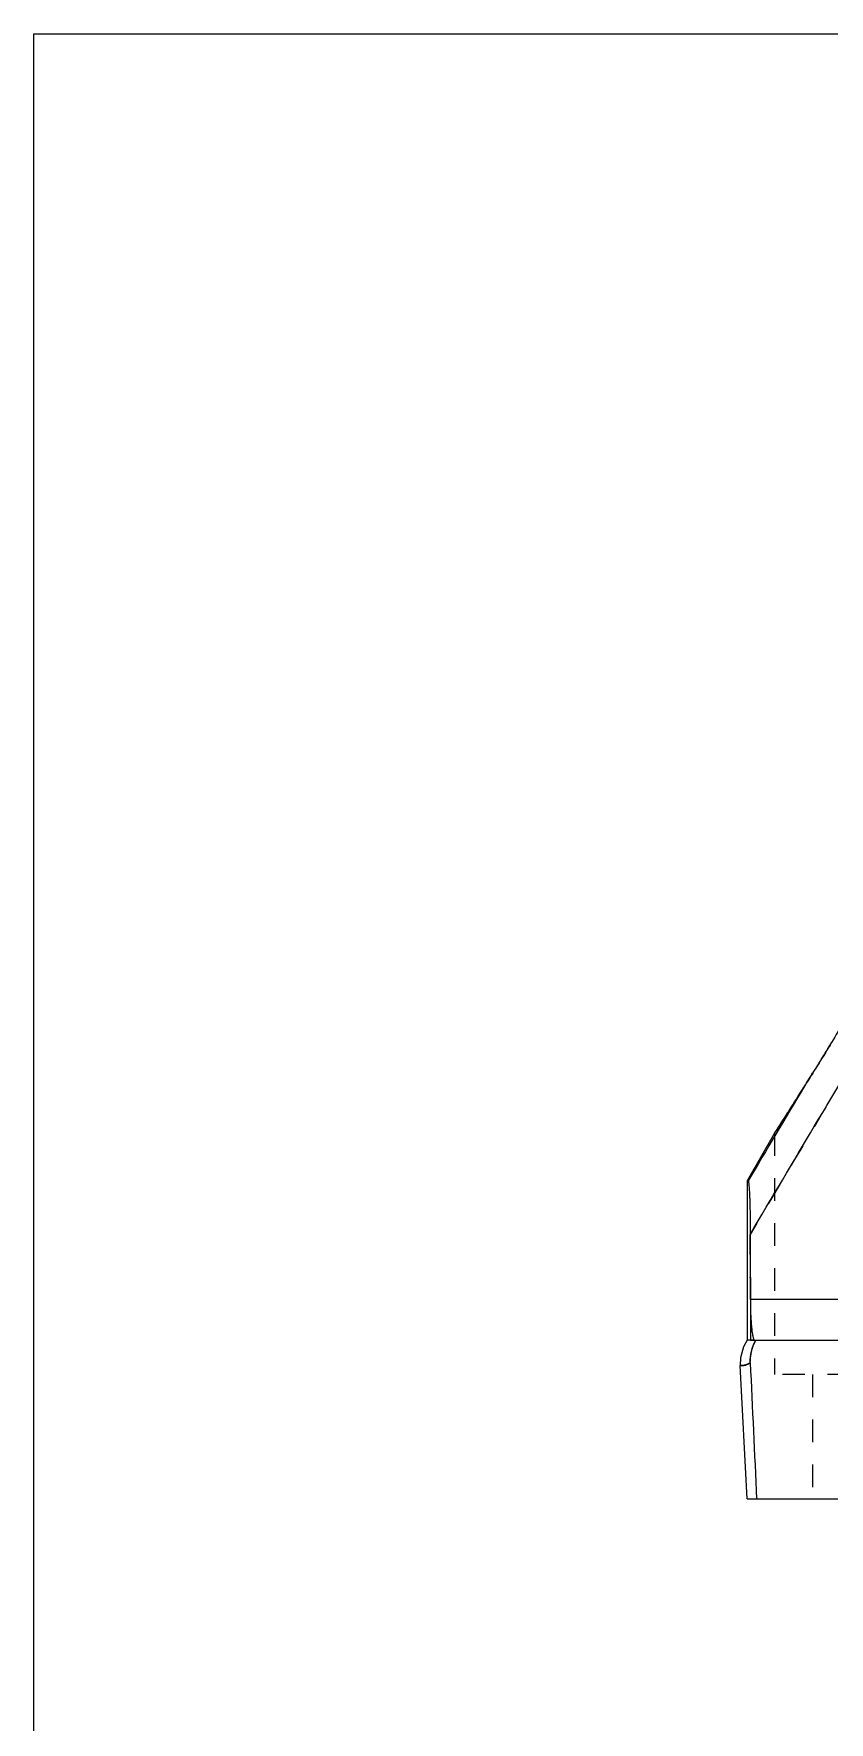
# Model space of a CAD drawing. Header units: millimetres. Extents: x 97 to 1722, y -6063 to 1553.
# Drawn here: x 480.9 to 538.6, y 138.8 to 261.3 of the extents above; entities that cross this region are included whole.
import ezdxf

# ---------------------------------------------------------------- set-up
doc = ezdxf.new("R2010")
doc.units = ezdxf.units.MM
doc.header["$LTSCALE"] = 16.335
doc.linetypes.add('HIDDEN', pattern=[0.2, 0.1, -0.1])
doc.layers.get('0').update_dxf_attribs({"linetype": 'CONTINUOUS'})
doc.layers.add('DEFAULT_2', color=8, linetype='HIDDEN')

msp = doc.modelspace()

# ---------------------------------------------------------------- linework, layer by layer
at = {"color": 7, "linetype": 'Continuous'}
for p, q in [((534.611, 181.513), (532.611, 178.049)), ((532.611, 178.049), (532.611, 166.503)), ((532.611, 178.049), (532.689, 178.049)), ((547.876, 169.44), (532.85, 169.44)), ((532.857, 166.503), (532.611, 166.503)), ((533.152, 166.503), (549.086, 166.503)), ((532.611, 154.976), (532.103, 164.67)), ((532.611, 154.976), (650.611, 154.976))]:
    msp.add_line(p, q, dxfattribs=at)
msp.add_lwpolyline([(480.86, 261.281), (806.769, 261.281), (806.769, -30.801), (480.86, -30.801)], close=True)
msp.add_lwpolyline([(532.611, 166.503), (532.341, 166.007), (532.124, 165.211), (532.103, 164.67)], dxfattribs=at)
for centre, radius, start, end in [((1481.513, -380.707), 1101.125, 149.097206, 149.506482), ((320.201, 319.869), 255.174, 327.16651, 328.04371), ((536.108, 164.872), 3.295, 150.33497, 150.99418)]:
    msp.add_arc(centre, radius, start, end, dxfattribs=at)
for points, knots in [([(532.842, 174.174), (535.938, 179.428), (541.627, 188.971), (547.507, 198.399), (550.231, 202.603)], [0, 0, 0, 0, 0.5490191, 1, 1, 1, 1]), ([(540.325, 190.805), (540.023, 190.289), (539.427, 189.256), (538.528, 187.727), (537.617, 186.25), (537.001, 185.288), (536.704, 184.812)], [0, 0, 0, 0, 0.2563771, 0.5105698, 0.7598672, 1, 1, 1, 1]), ([(532.688, 178.049), (532.692, 178.049), (532.7, 178.036), (532.706, 178.015), (532.715, 177.976), (532.723, 177.925), (532.731, 177.859), (532.743, 177.748), (532.757, 177.584), (532.771, 177.363), (532.784, 177.116), (532.796, 176.852), (532.81, 176.476), (532.823, 175.989), (532.833, 175.392), (532.84, 174.785), (532.841, 174.378), (532.842, 174.174)], [0, 0, 0, 0, 0.0028376, 0.0090104, 0.0188621, 0.0324173, 0.0495104, 0.0698487, 0.1188694, 0.1766816, 0.2408433, 0.3095043, 0.3813359, 0.5310997, 0.6855446, 0.8422927, 1, 1, 1, 1]), ([(532.849, 169.44), (532.849, 169.238), (532.854, 168.845), (532.873, 168.28), (532.903, 167.772), (532.94, 167.337), (532.979, 167.029), (533.014, 166.829), (533.039, 166.715), (533.065, 166.625), (533.091, 166.56), (533.117, 166.518), (533.141, 166.503), (533.151, 166.503)], [0, 0, 0, 0, 0.2030379, 0.3952434, 0.5679875, 0.7152906, 0.8332083, 0.88042, 0.9195998, 0.9507428, 0.9739708, 0.9897878, 1, 1, 1, 1]), ([(532.837, 164.858), (532.824, 165.139), (532.882, 165.703), (533.092, 166.227), (533.226, 166.47)], [0, 0, 0, 0, 0.5030061, 1, 1, 1, 1]), ([(532.103, 164.67), (532.175, 164.67), (532.264, 164.671), (532.374, 164.67), (532.437, 164.677), (532.515, 164.696), (532.655, 164.748), (532.763, 164.808), (532.837, 164.858)], [0, 0, 0, 0, 0.280313, 0.3428132, 0.4232654, 0.5262216, 0.6527745, 1, 1, 1, 1])]:
    msp.add_open_spline(points, degree=3, knots=knots, dxfattribs=at)
for points in [[(532.842, 174.174), (532.844, 172.596), (532.846, 171.018), (532.85, 169.44)], [(532.849, 169.44), (532.852, 168.461), (532.855, 167.482), (532.858, 166.503)], [(532.858, 166.503), (532.956, 166.502), (533.054, 166.504), (533.151, 166.503)], [(532.837, 164.858), (532.992, 161.564), (533.146, 158.27), (533.302, 154.976)]]:
    msp.add_open_spline(points, degree=3, dxfattribs=at)
at = {"layer": 'DEFAULT_2', "color": 8, "linetype": 'HIDDEN'}
for p, q in [((534.611, 181.513), (534.688, 181.633)), ((534.611, 181.513), (534.611, 164.003)), ((546.611, 164.003), (534.611, 164.003)), ((537.361, 164.003), (537.361, 154.976))]:
    msp.add_line(p, q, dxfattribs=at)
for centre, radius, start, end in [((462.273, 233.658), 89.014, 328.1501, 329.45008), ((459.043, 235.724), 92.847, 327.81655, 328.11853), ((1536.14, -413.139), 1164.653, 149.108404, 149.495341), ((319.999, 320.001), 255.416, 327.19815, 327.86566), ((323.063, 318.065), 251.791, 327.86778, 328.04726)]:
    msp.add_arc(centre, radius, start, end, dxfattribs=at)
for points, knots in [([(548.611, 200.084), (546.121, 196.184), (540.799, 187.586), (535.626, 178.898), (532.842, 174.174)], [0, 0, 0, 0, 0.4576632, 1, 1, 1, 1]), ([(536.704, 184.812), (536.779, 184.931), (537.084, 185.419), (537.393, 185.904), (537.624, 186.271)], [0, 0, 0, 0, 0.2450818, 1, 1, 1, 1]), ([(533.245, 166.503), (533.105, 166.257), (532.885, 165.722), (532.824, 165.145), (532.837, 164.858)], [0, 0, 0, 0, 0.4968942, 1, 1, 1, 1]), ([(532.837, 164.858), (532.759, 164.806), (532.63, 164.731), (532.433, 164.672), (532.307, 164.669), (532.032, 164.67), (532.103, 164.67)], [0, 0, 0, 0, 0.3624073, 0.5956941, 0.7253395, 1, 1, 1, 1])]:
    msp.add_open_spline(points, degree=3, knots=knots, dxfattribs=at)
for points in [[(532.85, 169.44), (532.846, 171.018), (532.844, 172.596), (532.842, 174.174)], [(532.849, 169.44), (532.852, 168.461), (532.855, 167.482), (532.858, 166.503)], [(533.151, 166.503), (533.054, 166.504), (532.956, 166.502), (532.858, 166.503)]]:
    msp.add_open_spline(points, degree=3, dxfattribs=at)

doc.saveas('drawing.dxf')
